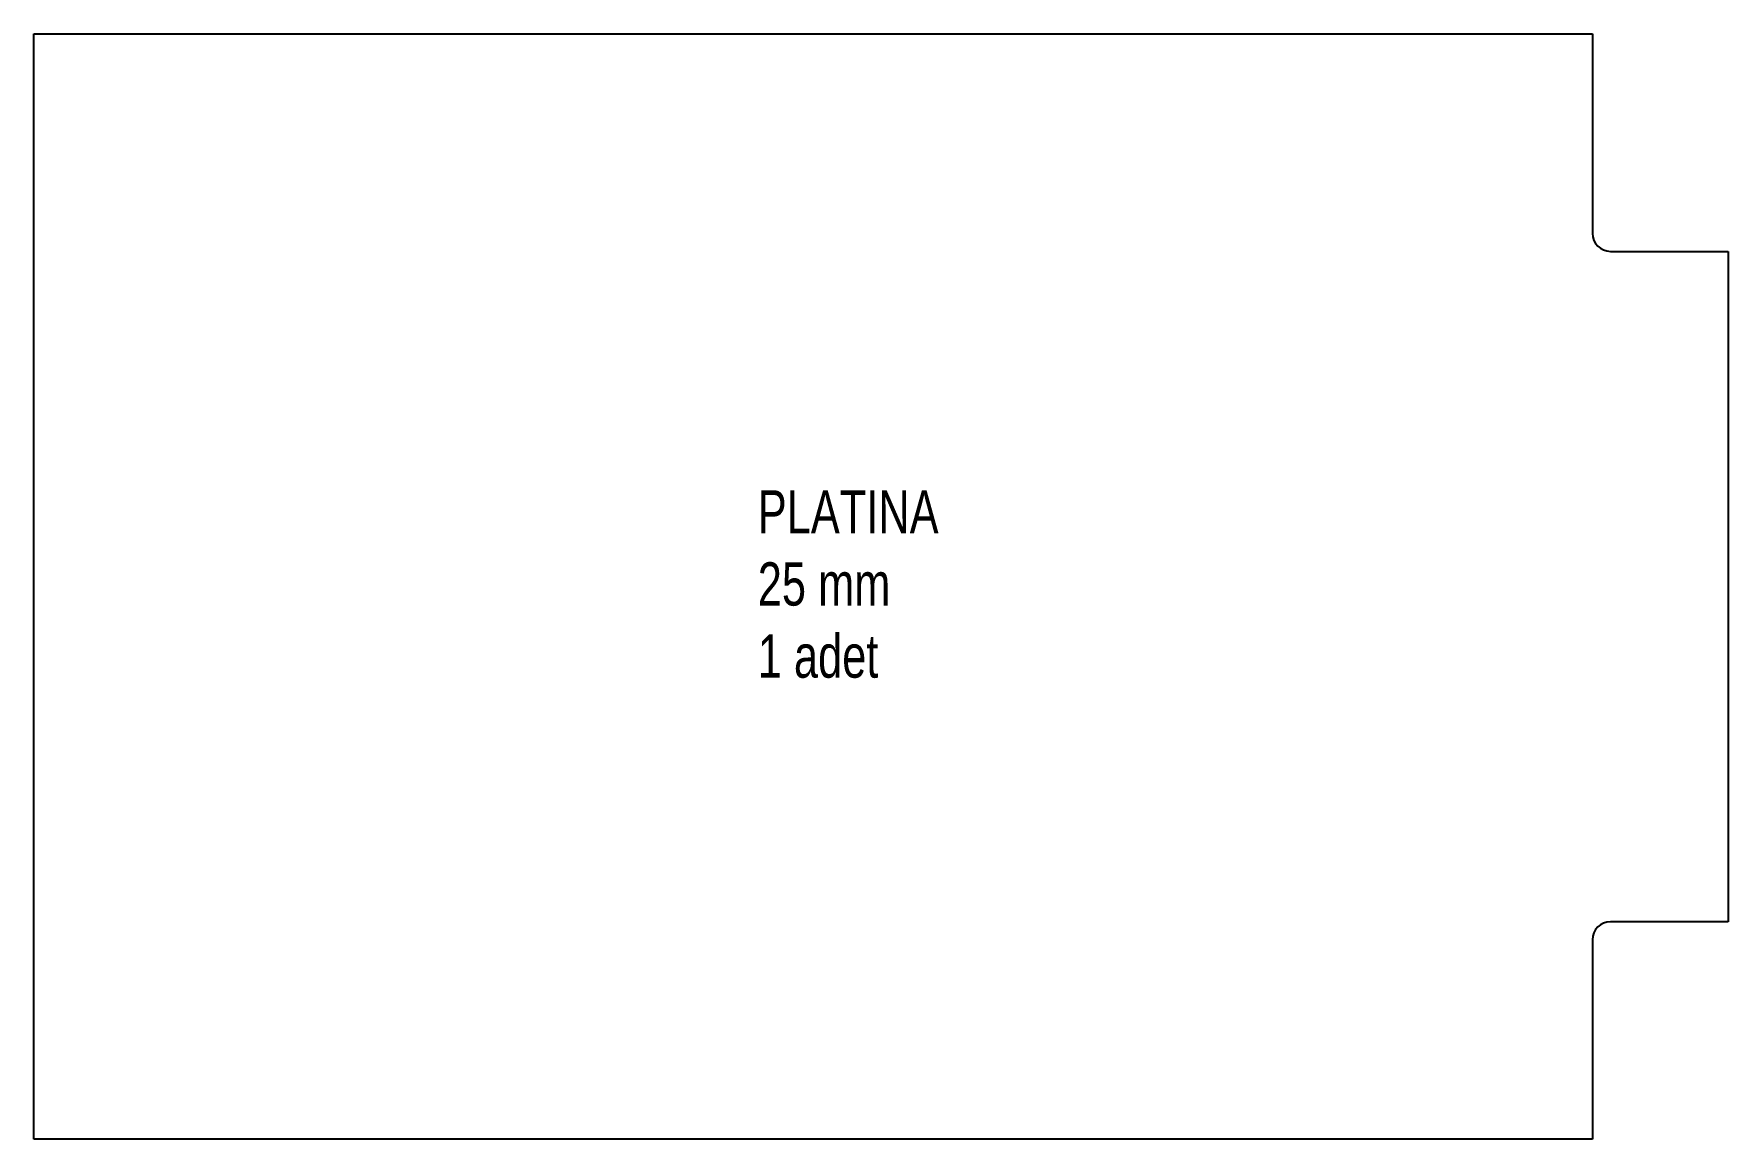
# Model space of a CAD drawing. Header units: millimetres. Extents: x -292 to 744, y -184 to 492.
import ezdxf

# ---------------------------------------------------------------- set-up
doc = ezdxf.new("R2010")
doc.units = ezdxf.units.MM
doc.styles.add('SLDTEXTSTYLE0', font='TXT', dxfattribs={"width": 0.75})

msp = doc.modelspace()

# ---------------------------------------------------------------- linework, layer by layer
at = {"color": 7, "linetype": 'Continuous', "lineweight": 25}
for p, q in [((-291.5, -184.1), (-291.5, 491.9)), ((-291.5, 491.9), (661.5, 491.9)), ((661.5, 491.9), (661.5, 369.9)), ((672.5, 358.9), (744.5, 358.9)), ((744.5, 358.9), (744.5, -51.1)), ((744.5, -51.1), (672.5, -51.1)), ((661.5, -62.1), (661.5, -184.1)), ((661.5, -184.1), (-291.5, -184.1))]:
    msp.add_line(p, q, dxfattribs=at)
for centre, start, end in [((672.5, 369.9), 180, 270), ((672.5, -62.1), 90, 180)]:
    msp.add_arc(centre, 11, start, end, dxfattribs=at)

# ---------------------------------------------------------------- texts
at = {"color": 7, "linetype": 'Continuous', "lineweight": 0, "insert": (151.1, 212.8), "char_height": 26.458, "attachment_point": 1, "style": 'SLDTEXTSTYLE0'}
msp.add_mtext('PLATINA^J25 mm^J1 adet', dxfattribs=at)

doc.saveas('drawing.dxf')
